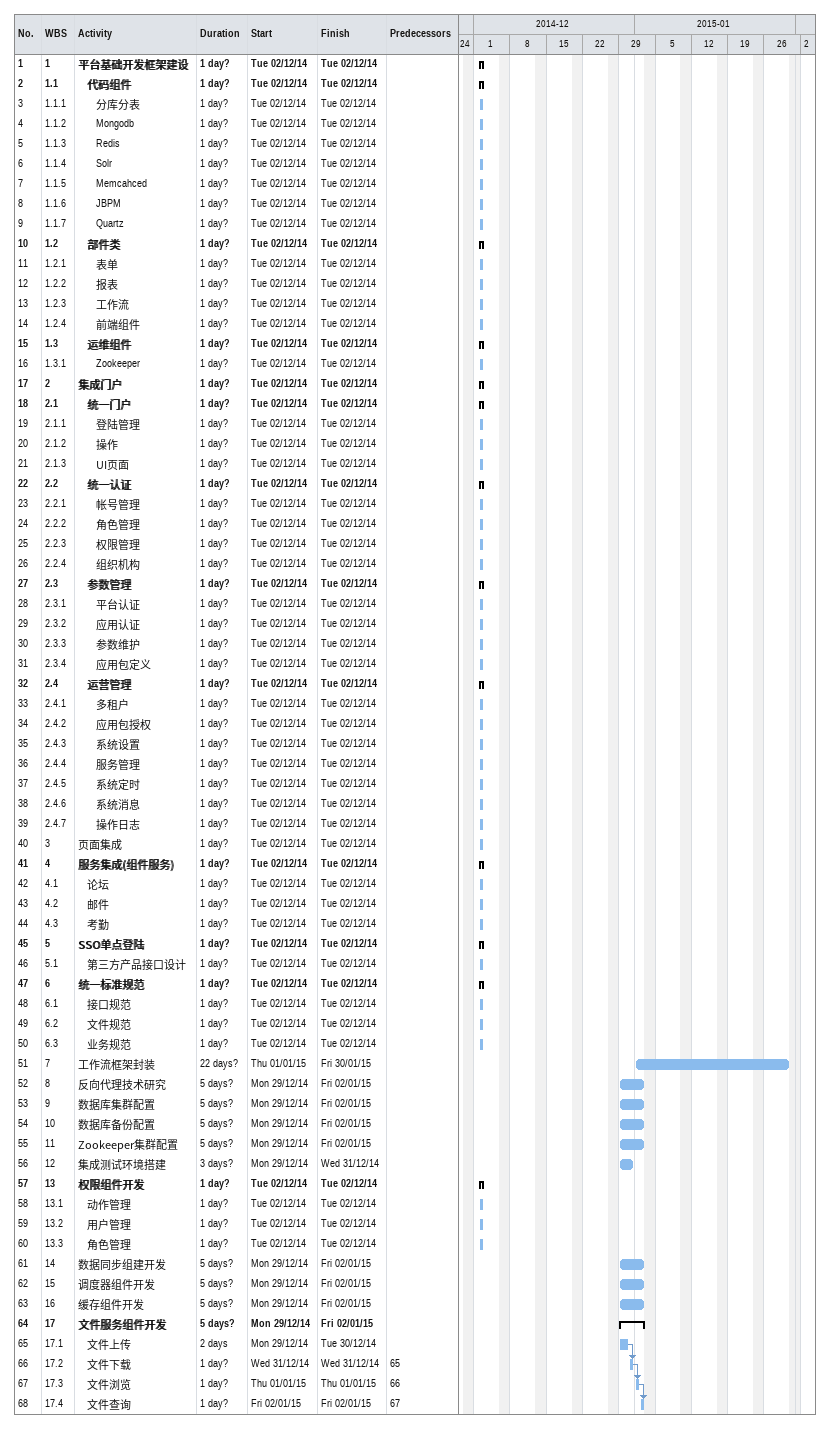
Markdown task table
| ID | WBS | Task | Duration | Start | Finish | Predecessors |
|---|---|---|---|---|---|---|
| 1 | 1 | **平台基础开发框架建设** | 1d? | 2014-12-02 | 2014-12-02 |  |
| 2 | 1.1 | **代码组件** | 1d? | 2014-12-02 | 2014-12-02 |  |
| 3 | 1.1.1 | 分库分表 | 1d? | 2014-12-02 | 2014-12-02 |  |
| 4 | 1.1.2 | Mongodb | 1d? | 2014-12-02 | 2014-12-02 |  |
| 5 | 1.1.3 | Redis | 1d? | 2014-12-02 | 2014-12-02 |  |
| 6 | 1.1.4 | Solr | 1d? | 2014-12-02 | 2014-12-02 |  |
| 7 | 1.1.5 | Memcahced | 1d? | 2014-12-02 | 2014-12-02 |  |
| 8 | 1.1.6 | JBPM | 1d? | 2014-12-02 | 2014-12-02 |  |
| 9 | 1.1.7 | Quartz | 1d? | 2014-12-02 | 2014-12-02 |  |
| 10 | 1.2 | **部件类** | 1d? | 2014-12-02 | 2014-12-02 |  |
| 11 | 1.2.1 | 表单 | 1d? | 2014-12-02 | 2014-12-02 |  |
| 12 | 1.2.2 | 报表 | 1d? | 2014-12-02 | 2014-12-02 |  |
| 13 | 1.2.3 | 工作流 | 1d? | 2014-12-02 | 2014-12-02 |  |
| 14 | 1.2.4 | 前端组件 | 1d? | 2014-12-02 | 2014-12-02 |  |
| 15 | 1.3 | **运维组件** | 1d? | 2014-12-02 | 2014-12-02 |  |
| 16 | 1.3.1 | Zookeeper | 1d? | 2014-12-02 | 2014-12-02 |  |
| 17 | 2 | **集成门户** | 1d? | 2014-12-02 | 2014-12-02 |  |
| 18 | 2.1 | **统一门户** | 1d? | 2014-12-02 | 2014-12-02 |  |
| 19 | 2.1.1 | 登陆管理 | 1d? | 2014-12-02 | 2014-12-02 |  |
| 20 | 2.1.2 | 操作 | 1d? | 2014-12-02 | 2014-12-02 |  |
| 21 | 2.1.3 | UI页面 | 1d? | 2014-12-02 | 2014-12-02 |  |
| 22 | 2.2 | **统一认证** | 1d? | 2014-12-02 | 2014-12-02 |  |
| 23 | 2.2.1 | 帐号管理 | 1d? | 2014-12-02 | 2014-12-02 |  |
| 24 | 2.2.2 | 角色管理 | 1d? | 2014-12-02 | 2014-12-02 |  |
| 25 | 2.2.3 | 权限管理 | 1d? | 2014-12-02 | 2014-12-02 |  |
| 26 | 2.2.4 | 组织机构 | 1d? | 2014-12-02 | 2014-12-02 |  |
| 27 | 2.3 | **参数管理** | 1d? | 2014-12-02 | 2014-12-02 |  |
| 28 | 2.3.1 | 平台认证 | 1d? | 2014-12-02 | 2014-12-02 |  |
| 29 | 2.3.2 | 应用认证 | 1d? | 2014-12-02 | 2014-12-02 |  |
| 30 | 2.3.3 | 参数维护 | 1d? | 2014-12-02 | 2014-12-02 |  |
| 31 | 2.3.4 | 应用包定义 | 1d? | 2014-12-02 | 2014-12-02 |  |
| 32 | 2.4 | **运营管理** | 1d? | 2014-12-02 | 2014-12-02 |  |
| 33 | 2.4.1 | 多租户 | 1d? | 2014-12-02 | 2014-12-02 |  |
| 34 | 2.4.2 | 应用包授权 | 1d? | 2014-12-02 | 2014-12-02 |  |
| 35 | 2.4.3 | 系统设置 | 1d? | 2014-12-02 | 2014-12-02 |  |
| 36 | 2.4.4 | 服务管理 | 1d? | 2014-12-02 | 2014-12-02 |  |
| 37 | 2.4.5 | 系统定时 | 1d? | 2014-12-02 | 2014-12-02 |  |
| 38 | 2.4.6 | 系统消息 | 1d? | 2014-12-02 | 2014-12-02 |  |
| 39 | 2.4.7 | 操作日志 | 1d? | 2014-12-02 | 2014-12-02 |  |
| 40 | 3 | 页面集成 | 1d? | 2014-12-02 | 2014-12-02 |  |
| 41 | 4 | **服务集成(组件服务)** | 1d? | 2014-12-02 | 2014-12-02 |  |
| 42 | 4.1 | 论坛 | 1d? | 2014-12-02 | 2014-12-02 |  |
| 43 | 4.2 | 邮件 | 1d? | 2014-12-02 | 2014-12-02 |  |
| 44 | 4.3 | 考勤 | 1d? | 2014-12-02 | 2014-12-02 |  |
| 45 | 5 | **SSO单点登陆** | 1d? | 2014-12-02 | 2014-12-02 |  |
| 46 | 5.1 | 第三方产品接口设计 | 1d? | 2014-12-02 | 2014-12-02 |  |
| 47 | 6 | **统一标准规范** | 1d? | 2014-12-02 | 2014-12-02 |  |
| 48 | 6.1 | 接口规范 | 1d? | 2014-12-02 | 2014-12-02 |  |
| 49 | 6.2 | 文件规范 | 1d? | 2014-12-02 | 2014-12-02 |  |
| 50 | 6.3 | 业务规范 | 1d? | 2014-12-02 | 2014-12-02 |  |
| 51 | 7 | 工作流框架封装 | 22d? | 2015-01-01 | 2015-01-30 |  |
| 52 | 8 | 反向代理技术研究 | 5d? | 2014-12-29 | 2015-01-02 |  |
| 53 | 9 | 数据库集群配置 | 5d? | 2014-12-29 | 2015-01-02 |  |
| 54 | 10 | 数据库备份配置 | 5d? | 2014-12-29 | 2015-01-02 |  |
| 55 | 11 | Zookeeper集群配置 | 5d? | 2014-12-29 | 2015-01-02 |  |
| 56 | 12 | 集成测试环境搭建 | 3d? | 2014-12-29 | 2014-12-31 |  |
| 57 | 13 | **权限组件开发** | 1d? | 2014-12-02 | 2014-12-02 |  |
| 58 | 13.1 | 动作管理 | 1d? | 2014-12-02 | 2014-12-02 |  |
| 59 | 13.2 | 用户管理 | 1d? | 2014-12-02 | 2014-12-02 |  |
| 60 | 13.3 | 角色管理 | 1d? | 2014-12-02 | 2014-12-02 |  |
| 61 | 14 | 数据同步组建开发 | 5d? | 2014-12-29 | 2015-01-02 |  |
| 62 | 15 | 调度器组件开发 | 5d? | 2014-12-29 | 2015-01-02 |  |
| 63 | 16 | 缓存组件开发 | 5d? | 2014-12-29 | 2015-01-02 |  |
| 64 | 17 | **文件服务组件开发** | 5d? | 2014-12-29 | 2015-01-02 |  |
| 65 | 17.1 | 文件上传 | 2d | 2014-12-29 | 2014-12-30 |  |
| 66 | 17.2 | 文件下载 | 1d? | 2014-12-31 | 2014-12-31 | 65 |
| 67 | 17.3 | 文件浏览 | 1d? | 2015-01-01 | 2015-01-01 | 66 |
| 68 | 17.4 | 文件查询 | 1d? | 2015-01-02 | 2015-01-02 | 67 |
